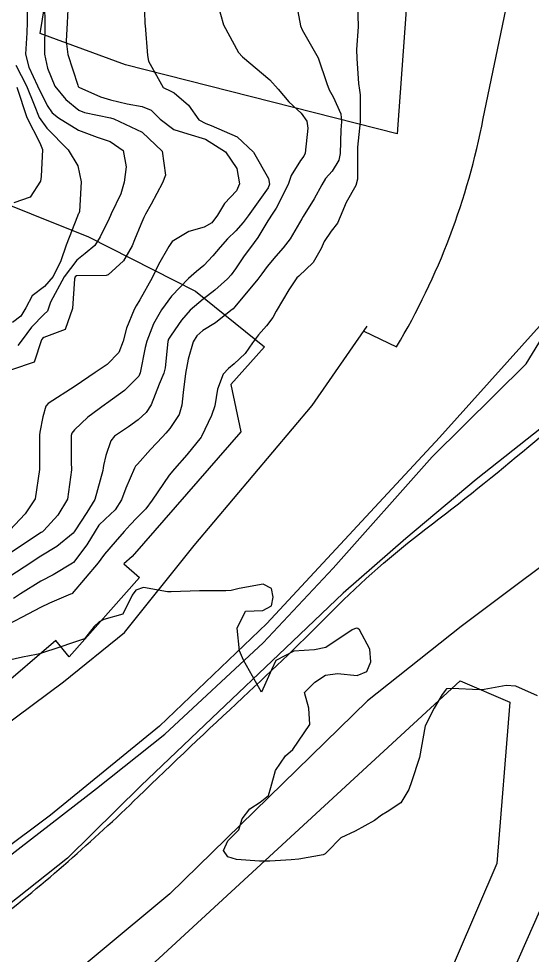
# Model space of a CAD drawing. Header units: metres. Extents: x 318500 to 325275, y 7408834 to 7428799.
# Drawn here: x 323258.1 to 323290.4, y 7418960.4 to 7419019.4 of the extents above; entities that cross this region are included whole.
import ezdxf

# ---------------------------------------------------------------- set-up
doc = ezdxf.new("R2010")
doc.units = ezdxf.units.M
doc.header["$MEASUREMENT"] = 0
for name, color, linetype in [('Canteiro', 45, 'Continuous'), ('Curvas de Nivel 1m', 11, 'Continuous'), ('Curvas de Nivel 5m', 15, 'Continuous'), ('Edificações', 30, 'Continuous'), ('Vias Primárias', 230, 'Continuous'), ('Vias Secundárias', 230, 'Continuous')]:
    doc.layers.add(name, color=color, linetype=linetype)

msp = doc.modelspace()

# ---------------------------------------------------------------- linework, layer by layer
at = {"layer": 'Canteiro'}
msp.add_lwpolyline([(323245.027, 7418958.11), (323250.001, 7418960.89), (323255.862, 7418965.373), (323262.959, 7418970.861), (323267.255, 7418974.292), (323273.448, 7418980.039), (323277.861, 7418984.754), (323284.096, 7418991.757), (323290.003, 7418997.619), (323291.772, 7419000.508, 0.05983)], format="xyb", dxfattribs=at)
msp.add_lwpolyline([(323290.971, 7418993.584), (323286.861, 7418990.338), (323282.424, 7418986.625), (323278.477, 7418983.168), (323274.857, 7418979.712), (323270.211, 7418975.301), (323265.749, 7418971.027), (323261.126, 7418966.472), (323254.098, 7418960.916), (323247.396, 7418956.574)], dxfattribs=at)
at = {"layer": 'Curvas de Nivel 1m', "flags": 128}
for points, elevation in [([(323259.646, 7419021.133), (323259.703, 7419019.341), (323259.704, 7419019.132), (323259.674, 7419017.341), (323259.684, 7419017.132), (323259.867, 7419016.256), (323260.327, 7419015.123), (323261.016, 7419014.287), (323261.835, 7419013.617), (323262.198, 7419013.459), (323263.831, 7419013.128), (323264.048, 7419013.068), (323265.818, 7419012.217), (323267.09, 7419011.031), (323267.288, 7419009.517), (323267.1, 7419009.03), (323266.394, 7419007.678), (323266.041, 7419007.046), (323265.941, 7419006.854), (323265.74, 7419006.401), (323265.344, 7419005.435), (323265.194, 7419005.055), (323264.647, 7419004.119), (323263.692, 7419003.225), (323263.57, 7419003.194), (323261.691, 7419003.163), (323261.619, 7419003.101), (323261.572, 7419002.985), (323261.452, 7419001.103), (323260.98, 7418999.78), (323259.642, 7418999.289), (323259.543, 7418999.229), (323259.5, 7418999.131), (323259.019, 7418997.736), (323257.611, 7418997.236)], 732), ([(323279.387, 7419020.33), (323279.418, 7419018.867), (323279.328, 7419017.429), (323279.338, 7419016.868), (323279.445, 7419015.278), (323279.515, 7419014.865), (323279.555, 7419014.573), (323279.55, 7419012.864), (323279.394, 7419011.278), (323279.381, 7419010.866), (323279.381, 7419009.261), (323279.285, 7419008.867), (323278.681, 7419007.798), (323278.297, 7419006.882), (323278.134, 7419006.495), (323277.736, 7419005.972), (323277.296, 7419005.325), (323277.092, 7419004.896), (323276.6, 7419004.008), (323275.694, 7419003.146), (323275.57, 7419003.033), (323275.476, 7419002.913), (323275.058, 7419002.294), (323274.26, 7419000.931), (323274.055, 7419000.543), (323273.656, 7419000.011), (323273.152, 7418999.443), (323272.779, 7418998.953), (323272.307, 7418998.283), (323271.62, 7418997.613), (323271.255, 7418997.334), (323270.926, 7418996.977), (323270.563, 7418996.018), (323270.401, 7418994.982), (323270.201, 7418994.363), (323269.561, 7418993.042), (323269.546, 7418993.005), (323268.649, 7418991.897), (323267.867, 7418991.015), (323267.526, 7418990.606), (323266.461, 7418989.036), (323266.056, 7418988.488), (323265.493, 7418987.913), (323265.07, 7418987.471), (323264.705, 7418987.058), (323264.136, 7418986.397), (323263.458, 7418985.633), (323263.222, 7418985.305), (323263.059, 7418985.076), (323261.431, 7418983.161), (323261.392, 7418983.138), (323261.315, 7418983.101), (323259.995, 7418982.541), (323259.417, 7418982.271), (323258.682, 7418981.86), (323257.401, 7418981.194)], 727), ([(323270.572, 7419020.335), (323270.958, 7419018.98), (323271.884, 7419017.241), (323272.137, 7419016.966), (323273.859, 7419015.512), (323274.4, 7419014.932), (323275.055, 7419014.135), (323275.835, 7419013.421), (323276.192, 7419012.906), (323276.26, 7419012.469), (323276.087, 7419010.907), (323276, 7419010.705), (323275.793, 7419010.436), (323275.215, 7419009.482), (323275.024, 7419008.921), (323274.262, 7419007.439), (323273.935, 7419006.937), (323273.862, 7419006.825), (323273.745, 7419006.637), (323273.104, 7419005.575), (323272.649, 7419004.956), (323272.251, 7419004.423), (323271.7, 7419003.605), (323271.43, 7419003.236), (323271.205, 7419002.975), (323270.409, 7419002.256), (323269.677, 7419001.707), (323268.848, 7419001.002), (323268.296, 7419000.375), (323267.646, 7418999.436), (323267.491, 7418999.173), (323267.444, 7418999.023), (323267.271, 7418997.37), (323267.189, 7418997.026), (323266.904, 7418996.332), (323266.389, 7418995.038), (323266.073, 7418994.552), (323265.576, 7418994.084), (323264.976, 7418993.649), (323264.094, 7418993.065), (323263.853, 7418992.77), (323263.542, 7418991.847), (323263.384, 7418991.22), (323263.37, 7418991.072), (323263.358, 7418990.903), (323262.838, 7418989.08), (323262.337, 7418988.248), (323261.585, 7418987.098), (323261.543, 7418987.035), (323261.478, 7418986.955), (323260.456, 7418986.119), (323259.456, 7418985.503), (323259.217, 7418985.36), (323258.873, 7418985.129), (323257.44, 7418984.18)], 729), ([(323261.172, 7419020.361), (323261.109, 7419019.112), (323261.045, 7419017.961), (323261.14, 7419017.111), (323261.774, 7419015.179), (323261.806, 7419015.101), (323261.826, 7419015.077), (323261.85, 7419015.06), (323263.209, 7419014.445), (323263.842, 7419014.25), (323264.888, 7419014.011), (323265.838, 7419013.833), (323266.401, 7419013.607), (323266.961, 7419013.033), (323267.821, 7419012.392), (323268.704, 7419012.119), (323269.812, 7419011.773), (323271.069, 7419010.977), (323271.784, 7419009.936), (323271.948, 7419008.967), (323271.766, 7419008.531), (323271.016, 7419007.719), (323270.573, 7419006.982), (323270.215, 7419006.514), (323269.739, 7419006.224), (323268.772, 7419005.967), (323267.725, 7419005.335), (323267.593, 7419005.15), (323267.516, 7419005.023), (323266.863, 7419003.873), (323266.456, 7419003.039), (323265.676, 7419001.65), (323265.444, 7419001.281), (323265.328, 7419001.053), (323264.845, 7418999.865), (323264.624, 7418999.06), (323264.354, 7418998.338), (323263.618, 7418997.576), (323263.311, 7418997.378), (323262.878, 7418997.081), (323261.601, 7418996.219), (323259.904, 7418995.125), (323259.764, 7418994.951), (323259.577, 7418994.29), (323259.375, 7418993.319), (323259.361, 7418993.132), (323259.365, 7418991.3), (323259.359, 7418991.132), (323259.357, 7418990.961), (323259.1, 7418989.126), (323258.457, 7418988.174), (323257.5, 7418987.15)], 731), ([(323275.507, 7419020.497), (323275.789, 7419018.912), (323275.906, 7419018.662), (323276.92, 7419016.9), (323277.455, 7419015.295), (323277.608, 7419014.892), (323277.846, 7419014.454), (323278.327, 7419013.375), (323278.381, 7419012.882), (323278.344, 7419012.361), (323278.285, 7419010.883), (323278.211, 7419010.466), (323277.783, 7419009.772), (323277.379, 7419009.291), (323277.139, 7419008.896), (323276.652, 7419008.01), (323275.974, 7419006.908), (323275.889, 7419006.768), (323275.744, 7419006.509), (323275.144, 7419005.504), (323274.709, 7419004.925), (323274.244, 7419004.4), (323273.702, 7419003.753), (323273.356, 7419003.284), (323273.113, 7419002.949), (323271.672, 7419001.206), (323271.55, 7419001.093), (323271.402, 7419000.973), (323270.44, 7419000.201), (323269.651, 7418999.726), (323269.262, 7418999.379), (323269.043, 7418998.999), (323268.715, 7418997.913), (323268.563, 7418997.006), (323268.41, 7418995.82), (323268.328, 7418995.009), (323268.153, 7418994.44), (323267.568, 7418993.558), (323267.324, 7418993.264), (323267.107, 7418993.027), (323266.358, 7418992.228), (323265.534, 7418991.309), (323265.418, 7418991.165), (323265.352, 7418991.052), (323264.79, 7418989.784), (323264.521, 7418989.06), (323264.133, 7418988.431), (323263.492, 7418987.843), (323263.104, 7418987.457), (323262.859, 7418987.079), (323262.343, 7418986.211), (323261.498, 7418985.099), (323261.45, 7418985.055), (323260.221, 7418984.333), (323259.438, 7418983.925), (323258.163, 7418983.139), (323257.726, 7418982.845)], 728), ([(323258.559, 7419020.508), (323258.589, 7419019.143), (323258.564, 7419018.479), (323258.488, 7419017.144), (323258.698, 7419016.311), (323259.24, 7419015.136), (323259.838, 7419013.899), (323260.155, 7419013.447), (323260.557, 7419013.119), (323261.819, 7419012.346), (323262.995, 7419011.9), (323263.808, 7419011.635), (323264.635, 7419011.062), (323264.811, 7419010.033), (323264.691, 7419009.061), (323264.493, 7419008.332), (323263.881, 7419007.069), (323263.84, 7419006.978), (323263.746, 7419006.778), (323263.19, 7419005.616), (323262.855, 7419005.083), (323262.235, 7419004.569), (323261.706, 7419004.158), (323260.922, 7419003.112), (323260.059, 7419001.509), (323259.928, 7419001.126), (323259.861, 7419000.933), (323259.664, 7419000.754), (323258.856, 7418999.934), (323258.268, 7418999.144), (323258.004, 7418998.776)], 733), ([(323257.869, 7419016.443), (323258.546, 7419015.143), (323259.038, 7419013.938), (323259.349, 7419013.135), (323259.82, 7419012.468), (323261.163, 7419011.11), (323261.785, 7419010.095), (323261.989, 7419009.097), (323261.879, 7419007.225), (323261.834, 7419007.099), (323261.804, 7419007.044), (323261.747, 7419006.928), (323261.039, 7419005.11), (323260.701, 7419004.111), (323260.22, 7419003.122), (323259.684, 7419002.492), (323258.899, 7419001.917), (323258.494, 7419001.142), (323258.187, 7419000.62), (323257.656, 7419000.22)], 734), ([(323290.721, 7418976.709), (323289.359, 7418977.313), (323288.739, 7418977.357), (323287.355, 7418977.106), (323287.038, 7418977.071), (323285.356, 7418977.155), (323284.997, 7418977.144), (323284.724, 7418976.789), (323284.205, 7418975.929), (323283.652, 7418974.805), (323283.3, 7418972.81), (323282.795, 7418971.289), (323282.623, 7418970.81), (323282.11, 7418969.964), (323281.248, 7418969.388), (323280.89, 7418969.191), (323280.461, 7418968.842), (323279.233, 7418968.18), (323278.339, 7418967.758), (323277.477, 7418966.877), (323277.357, 7418966.74), (323277.217, 7418966.68), (323275.697, 7418966.419), (323275.212, 7418966.363), (323273.86, 7418966.281), (323273.21, 7418966.29), (323271.777, 7418966.389), (323271.214, 7418966.552), (323270.946, 7418966.964), (323271.226, 7418967.567), (323271.924, 7418968.262), (323272.133, 7418968.951), (323272.605, 7418969.591), (323273.256, 7418970.007), (323273.782, 7418970.412), (323273.937, 7418970.93), (323274.213, 7418971.999), (323274.858, 7418972.917), (323275.304, 7418973.33), (323276.393, 7418974.894), (323276.314, 7418975.917), (323276.051, 7418976.903), (323276.694, 7418977.563), (323277.367, 7418978.011), (323278.133, 7418978.114), (323279.367, 7418977.977), (323279.977, 7418978.245), (323280.233, 7418978.847), (323280.173, 7418979.633), (323279.522, 7418980.858), (323279.401, 7418980.955), (323279.292, 7418980.971), (323279.044, 7418980.865), (323277.389, 7418979.747), (323276.689, 7418979.595), (323275.386, 7418979.52), (323274.248, 7418978.927), (323273.97, 7418978.332), (323273.35, 7418976.94), (323272.209, 7418978.952), (323271.966, 7418979.541), (323271.8, 7418980.964), (323272.33, 7418982.042), (323273.417, 7418982.077), (323273.971, 7418982.382), (323274.079, 7418982.93), (323273.978, 7418983.474), (323273.438, 7418983.739), (323271.934, 7418983.462), (323271.434, 7418983.336), (323271.097, 7418983.309), (323269.433, 7418983.313), (323267.663, 7418983.247), (323267.432, 7418983.259), (323265.921, 7418983.521), (323265.433, 7418983.362), (323265.201, 7418983.043), (323264.621, 7418981.843), (323263.407, 7418981.513), (323263.124, 7418981.355), (323262.797, 7418981.079), (323262.19, 7418980.286), (323261.384, 7418980.017), (323260.703, 7418979.783), (323259.373, 7418979.351), (323259.183, 7418979.313), (323258.291, 7418979.136), (323257.368, 7418978.929)], 726)]:
    msp.add_lwpolyline(points, dxfattribs=dict(at, elevation=elevation))
at = {"layer": 'Curvas de Nivel 5m', "flags": 128}
for points, elevation in [([(323265.93, 7419021.05), (323265.996, 7419019.134), (323266.004, 7419019.049), (323266.012, 7419018.944), (323266.158, 7419017.046), (323266.232, 7419016.687), (323267.15, 7419015.03), (323267.632, 7419014.807), (323267.847, 7419014.706), (323268.752, 7419013.919), (323269.397, 7419012.996), (323269.827, 7419012.76), (323270.173, 7419012.638), (323271.814, 7419011.935), (323272.843, 7419010.954), (323273.776, 7419009.31), (323273.855, 7419008.939), (323273.768, 7419008.709), (323272.494, 7419006.959), (323272.182, 7419006.525), (323271.736, 7419006.012), (323271.209, 7419005.493), (323270.735, 7419004.98), (323270.277, 7419004.419), (323269.702, 7419003.823), (323269.249, 7419003.445), (323268.755, 7419003.004), (323267.679, 7419001.886), (323267.04, 7419001.029), (323266.546, 7419000.148), (323266.116, 7418999.043), (323266.024, 7418998.654), (323265.707, 7418997.049), (323265.608, 7418996.84), (323264.709, 7418995.949), (323263.59, 7418995.117), (323263.515, 7418995.071), (323262.406, 7418994.259), (323261.566, 7418993.468), (323261.404, 7418993.261), (323261.361, 7418993.103), (323261.368, 7418991.267), (323261.373, 7418991.102), (323261.375, 7418990.948), (323261.124, 7418989.104), (323260.518, 7418988.086), (323259.637, 7418987.118), (323259.552, 7418987.046), (323259.478, 7418986.994), (323258.354, 7418986.249), (323257.458, 7418985.658)], 730), ([(323257.935, 7419015.063), (323258.559, 7419013.143), (323259.387, 7419011.553), (323259.559, 7419011.132), (323259.479, 7419009.428), (323259.418, 7419009.134), (323258.779, 7419008.121), (323257.756, 7419007.761)], 735)]:
    msp.add_lwpolyline(points, dxfattribs=dict(at, elevation=elevation))
at = {"layer": 'Edificações'}
for points in [[(323283.223, 7419030.652), (323281.886, 7419012.119), (323281.886, 7419012.119), (323264.771, 7419016.457), (323259.407, 7419018.434), (323261.06, 7419028.665)], [(323248.092, 7419011.372), (323262.442, 7419005.617), (323269.19, 7419002.194), (323273.523, 7418998.699), (323271.415, 7418996.33), (323272.047, 7418993.329), (323265.194, 7418985.484), (323264.667, 7418985.01), (323265.668, 7418984.167), (323261.24, 7418979.165), (323260.389, 7418980.192), (323252.935, 7418973.804)]]:
    msp.add_lwpolyline(points, dxfattribs=at)
msp.add_lwpolyline([(323268.806, 7418925.021), (323240.89, 7418931.708), (323240.89, 7418931.708), (323242.162, 7418941.27), (323258.778, 7418951.443), (323261.975, 7418949.936), (323265.833, 7418959.184), (323285.848, 7418977.646), (323288.986, 7418976.31), (323288.163, 7418966.137), (323281.885, 7418951.517), (323280.702, 7418952.031), (323277.39, 7418943.489), (323276.777, 7418943.747)], close=True, dxfattribs=at)
at = {"layer": 'Vias Primárias'}
for points in [[(323715.644, 7420145.548, 0), (323709.04, 7420132.939)], [(323831.088, 7420001.787, 0), (323833.844, 7420008.443, 0.220888)], [(323279.789, 7418999.69), (323281.849, 7418998.691, 0.086732), (323287.302, 7419013.079), (323289.549, 7419023.872), (323285.084, 7419072.963), (323282.587, 7419116.096), (323281.459, 7419130.731, 0.413535), (323275.814, 7419135.579), (323258.837, 7419139.573), (323227.46, 7419146.392), (323224.744, 7419146.67), (323219.346, 7419147.561, 0.144494), (323207.235, 7419146.154, 0.053656), (323199.085, 7419142.771, -0.131347), (323170.338, 7419141.925), (323157.367, 7419139.528), (323137.137, 7419135.004)], [(323133.838, 7418929.736), (323136.736, 7418933.885), (323140.406, 7418937.718, -0.060627), (323147.077, 7418943.181, -0.031287), (323156.808, 7418948.528, -0.059625), (323166.08, 7418951.609, -0.045778), (323177.326, 7418952.853, -0.030936), (323183.842, 7418952.572, -0.010222), (323197.248, 7418950.881, 0.014463), (323209.334, 7418949.461, 0.022716), (323217.44, 7418949.115, 0.026734), (323226.445, 7418949.623, 0.049054), (323237.054, 7418951.859, 0.033127), (323243.496, 7418954.372, 0.031614), (323250.774, 7418958.362, 0.025268), (323256.536, 7418962.433, 0.026276), (323265.583, 7418970.341, -0.005747), (323272.173, 7418976.595, 0.010846), (323277.808, 7418982.053, -0.035095), (323283.685, 7418987.218, 0.012408), (323290.176, 7418992.421, 0.000446), (323298.055, 7418999.076, 0.03475)], [(323070.721, 7418868.255), (323083.437, 7418885.572), (323099.626, 7418907.856), (323111.381, 7418924.057), (323126.179, 7418944.354, -0.04023), (323132.692, 7418951.926, -0.057801), (323140.76, 7418958.246, -0.038544), (323150.493, 7418963.215, -0.072713), (323161.177, 7418965.94, -0.055427), (323169.879, 7418965.887, -0.010525), (323187.188, 7418963.484), (323217.855, 7418959.692, 0.041832), (323225.927, 7418959.373, 0.065558), (323235.269, 7418961.026, 0.051403), (323239.226, 7418962.74), (323250.182, 7418969.624), (323260.872, 7418977.594), (323264.716, 7418980.686), (323269.093, 7418986.178), (323276.522, 7418995.003), (323280.005, 7419000)], [(323290.849, 7419000), (323284.553, 7418992.988), (323273.672, 7418981.269), (323266.927, 7418974.787), (323260.051, 7418969.19), (323250.455, 7418961.993), (323243.409, 7418958.177, -0.021426), (323238.924, 7418955.99, -0.052762), (323232.627, 7418954.006, -0.042968), (323226.163, 7418953.266, -0.027843), (323218.856, 7418953.468, -0.015945), (323204.297, 7418955.152), (323189.537, 7418957.101), (323177.671, 7418958.583), (323165.604, 7418959.192), (323161.8, 7418959.091, 0.032062), (323159.948, 7418958.923, 0.049544), (323152.945, 7418957.107, 0.041457), (323144.176, 7418953.026, 0.048141), (323141.651, 7418951.244, -0.003734), (323136.325, 7418946.726, 0.037211), (323133.968, 7418944.44)], [(323294.285, 7418987.357), (323285.912, 7418981.068), (323280.011, 7418976.382), (323267.578, 7418964.219), (323258.421, 7418956.612, -0.020219)]]:
    msp.add_lwpolyline(points, format="xyb", dxfattribs=at)
msp.add_lwpolyline([(323284.365, 7418948.433), (323293.754, 7418969.704)], dxfattribs=at)
at = {"layer": 'Vias Secundárias'}
msp.add_lwpolyline([(323105.774, 7419035.938, 0), (323119.345, 7419039.41, -0.031689)], format="xyb", dxfattribs=at)

doc.saveas('drawing.dxf')
